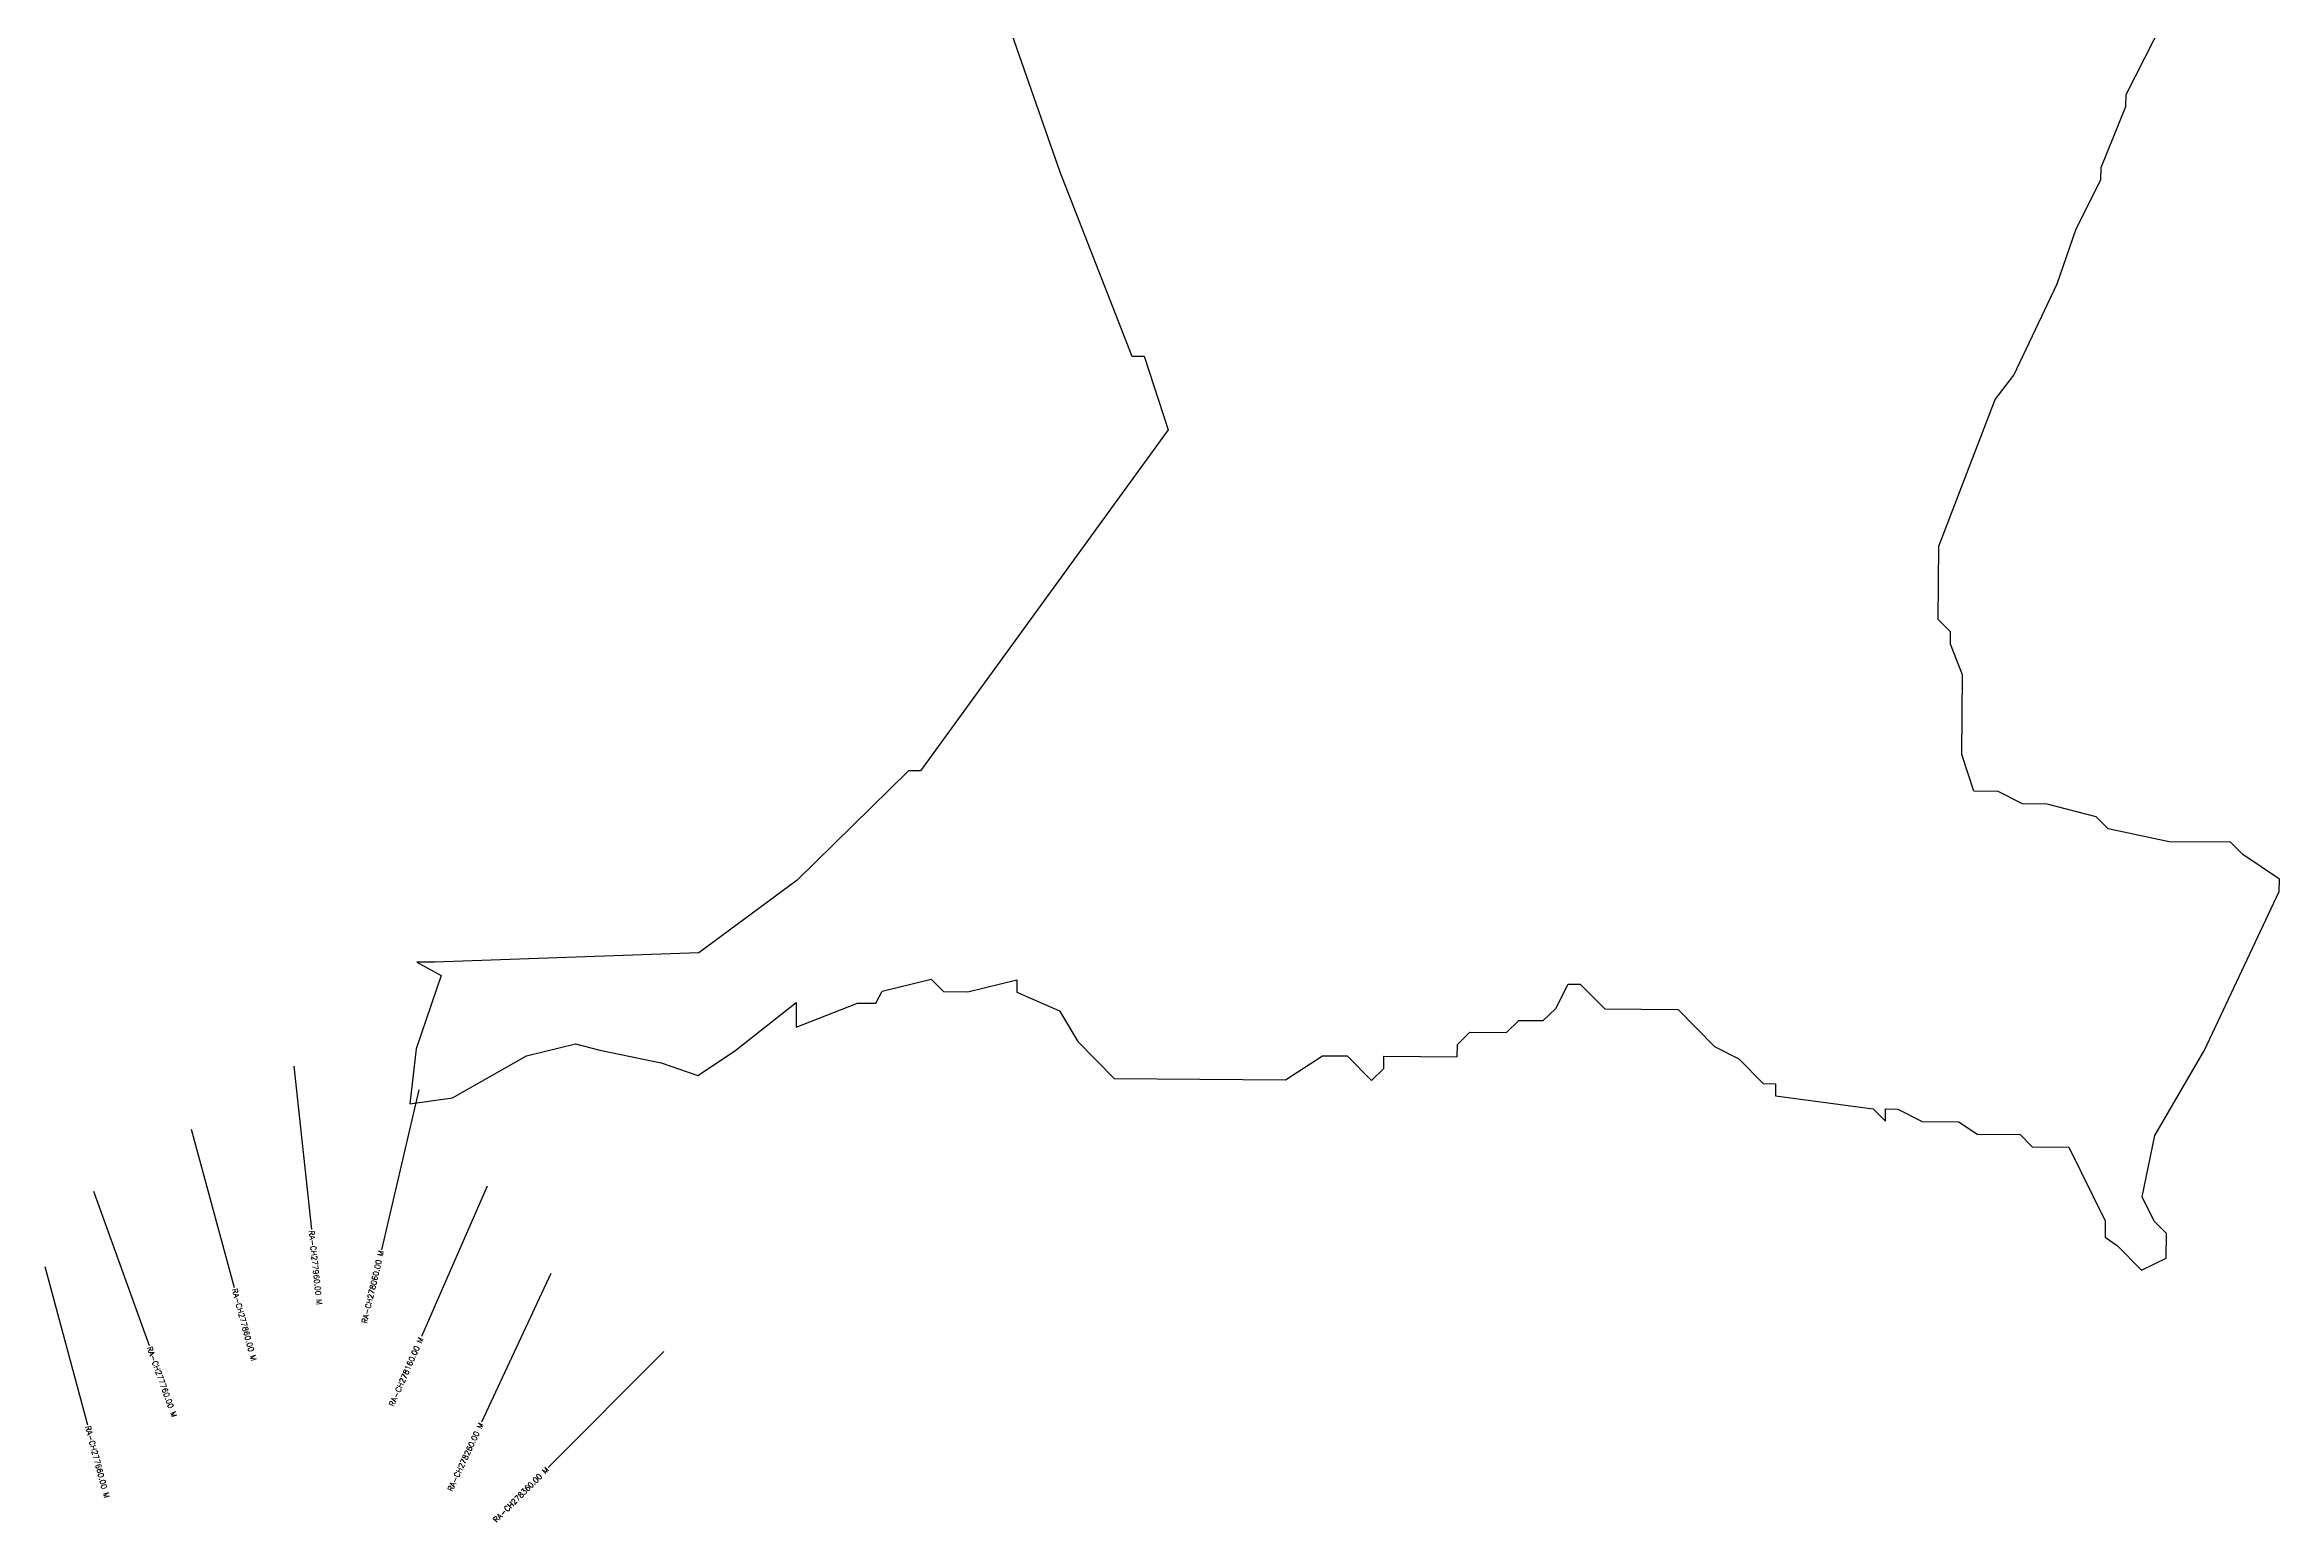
# Model space of a CAD drawing. Header units: metres. Extents: x 281582 to 287357, y 2025748 to 2031196.
# Drawn here: x 284535 to 286578, y 2025791 to 2027143 of the extents above; entities that cross this region are included whole.
import ezdxf
from ezdxf.enums import TextEntityAlignment as Align

# ---------------------------------------------------------------- set-up
doc = ezdxf.new("R2010")
doc.units = ezdxf.units.M
for name, color, linetype in [('CS', 134, 'Continuous'), ('CSMark', 6, 'Continuous'), ('VILLAGE BOUNDRY', 10, 'Continuous')]:
    doc.layers.add(name, color=color, linetype=linetype)
doc.styles.get("Standard").update_dxf_attribs({"font": 'simplex.shx'})

msp = doc.modelspace()

# ---------------------------------------------------------------- linework, layer by layer
at = {"layer": 'CS'}
for p, q in [((284762.5, 2026208.4), (284778.6, 2026059.2)), ((284877, 2026186.8), (284842.7, 2026040.7)), ((284668.8, 2026150.8), (284708, 2026006)), ((284579.5, 2026094.2), (284630.2, 2025953)), ((284939.2, 2026098.7), (284879.3, 2025961.2)), ((284534.8, 2026025.4), (284573.8, 2025880.6)), ((284997.6, 2026019), (284934.3, 2025883)), ((285101, 2025947.6), (284995, 2025841.5))]:
    msp.add_line(p, q, dxfattribs=at)
at = {"layer": 'VILLAGE BOUNDRY'}
msp.add_lwpolyline([(285408.1, 2027183.4), (285462.9, 2027026.2), (285528.8, 2026857.8), (285540, 2026857.7), (285561.9, 2026790.3), (285335.5, 2026478.5), (285324.4, 2026478.6), (285222.8, 2026378.6), (285132.7, 2026312.1), (284891.3, 2026303.6), (284875.1, 2026303.6), (284897.4, 2026291.5), (284874.5, 2026224.5), (284868.5, 2026174.2), (284907.7, 2026179.5), (284975.2, 2026218.1), (285020.1, 2026229), (285042.4, 2026223.2), (285098.3, 2026211.6), (285131.8, 2026200.1), (285165.6, 2026222.3), (285221.9, 2026266.6), (285221.7, 2026244.2), (285277.9, 2026266.2), (285294.8, 2026266.2), (285300.4, 2026277.2), (285345.3, 2026288.1), (285356.4, 2026276.8), (285378.8, 2026276.6), (285423.7, 2026287.5), (285423.6, 2026276.3), (285462.6, 2026259.2), (285479.2, 2026231), (285512.6, 2026197.2), (285669.3, 2026196), (285703.1, 2026218.1), (285725.5, 2026218), (285747.7, 2026195.4), (285759, 2026206.5), (285759, 2026217.7), (285826.2, 2026217.2), (285826.3, 2026228.4), (285837.6, 2026239.5), (285871.2, 2026239.2), (285882.5, 2026250.3), (285904.9, 2026250.2), (285916.2, 2026261.3), (285927.5, 2026283.6), (285938.7, 2026283.5), (285961, 2026261), (286028.2, 2026260.4), (286061.5, 2026226.6), (286083.8, 2026215.2), (286106, 2026192.6), (286117.2, 2026192.5), (286117.1, 2026181.4), (286206.6, 2026169.5), (286217.7, 2026158.2), (286217.8, 2026169.4), (286229, 2026169.3), (286251.3, 2026157.9), (286284.9, 2026157.7), (286301.6, 2026146.3), (286340.8, 2026146), (286351.9, 2026134.8), (286385.5, 2026134.5), (286418.6, 2026067), (286418.6, 2026052.3), (286429.6, 2026044.6), (286451.8, 2026022), (286474.3, 2026033), (286474.5, 2026055.4), (286463.4, 2026066.7), (286452.4, 2026089.2), (286464, 2026145.1), (286509.4, 2026223.1), (286577.7, 2026368.2), (286577.8, 2026379.4), (286544.4, 2026402), (286533.2, 2026413.3), (286477.2, 2026413.8), (286421.4, 2026425.4), (286410.2, 2026436.6), (286365.5, 2026448.2), (286343.1, 2026448.4), (286320.8, 2026459.7), (286298.4, 2026459.9), (286287.5, 2026493.6), (286288, 2026566.4), (286277.1, 2026594.5), (286277.2, 2026605.6), (286266, 2026616.9), (286266.5, 2026684.1), (286318, 2026818.1), (286335, 2026840.4), (286374.8, 2026924), (286391.9, 2026974.3), (286414.7, 2027018.9), (286414.8, 2027030.1), (286437.6, 2027085.9), (286437.7, 2027097.1), (286471.8, 2027164)], dxfattribs=at)

# ---------------------------------------------------------------- texts
at = {"layer": 'CSMark'}
for s, rotation, p in [('RA-CH277960.00 M', 276.1537, (284778.7, 2026058.2)), ('RA-CH277860.00 M', 285.1717, (284708.3, 2026005.1)), ('RA-CH277760.00 M', 289.7379, (284630.5, 2025952)), ('RA-CH277660.00 M', 285.0718, (284574.1, 2025879.6))]:
    msp.add_text(s, height=5, rotation=rotation, dxfattribs=at).set_placement(p, align=Align.MIDDLE_LEFT)
for s, rotation, p in [('RA-CH278060.00 M', 76.7932, (284842.5, 2026039.8)), ('RA-CH278160.00 M', 66.4525, (284878.9, 2025960.3)), ('RA-CH278260.00 M', 65.0403, (284933.9, 2025882.1)), ('RA-CH278360.00 M', 45.0216, (284994.3, 2025840.8))]:
    msp.add_text(s, height=5, rotation=rotation, dxfattribs=at).set_placement(p, align=Align.MIDDLE_RIGHT)

doc.saveas('drawing.dxf')
